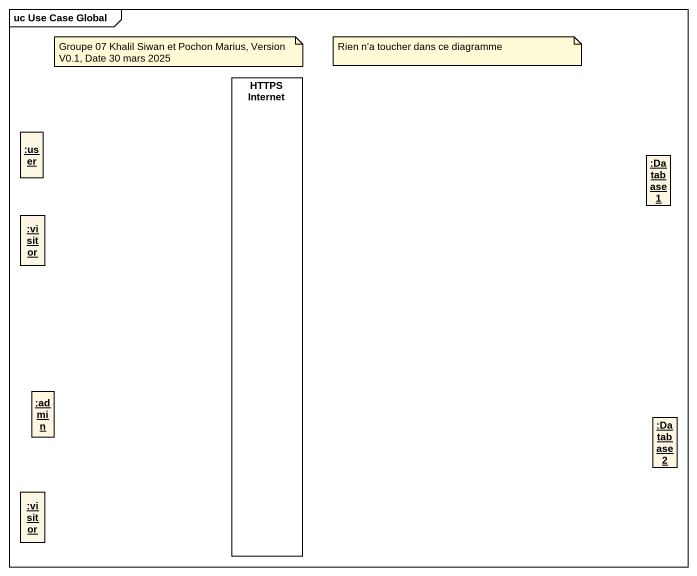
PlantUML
@startuml
mainframe uc Use Case Global
allowmixing
hide circle
hide empty members
rectangle "HTTPS Internet" as HTTPS_Internet
object ":user" as user
object ":Database 1" as Database_1
object ":visitor" as visitor
object ":admin" as admin
object ":Database 2" as Database_2
object ":visitor" as visitor_2
note as N1
  Groupe 07 Khalil Siwan et Pochon Marius, Version V0.1, Date 30 mars 2025
end note
note as N2
  Rien n'a toucher dans ce diagramme
end note
@enduml
